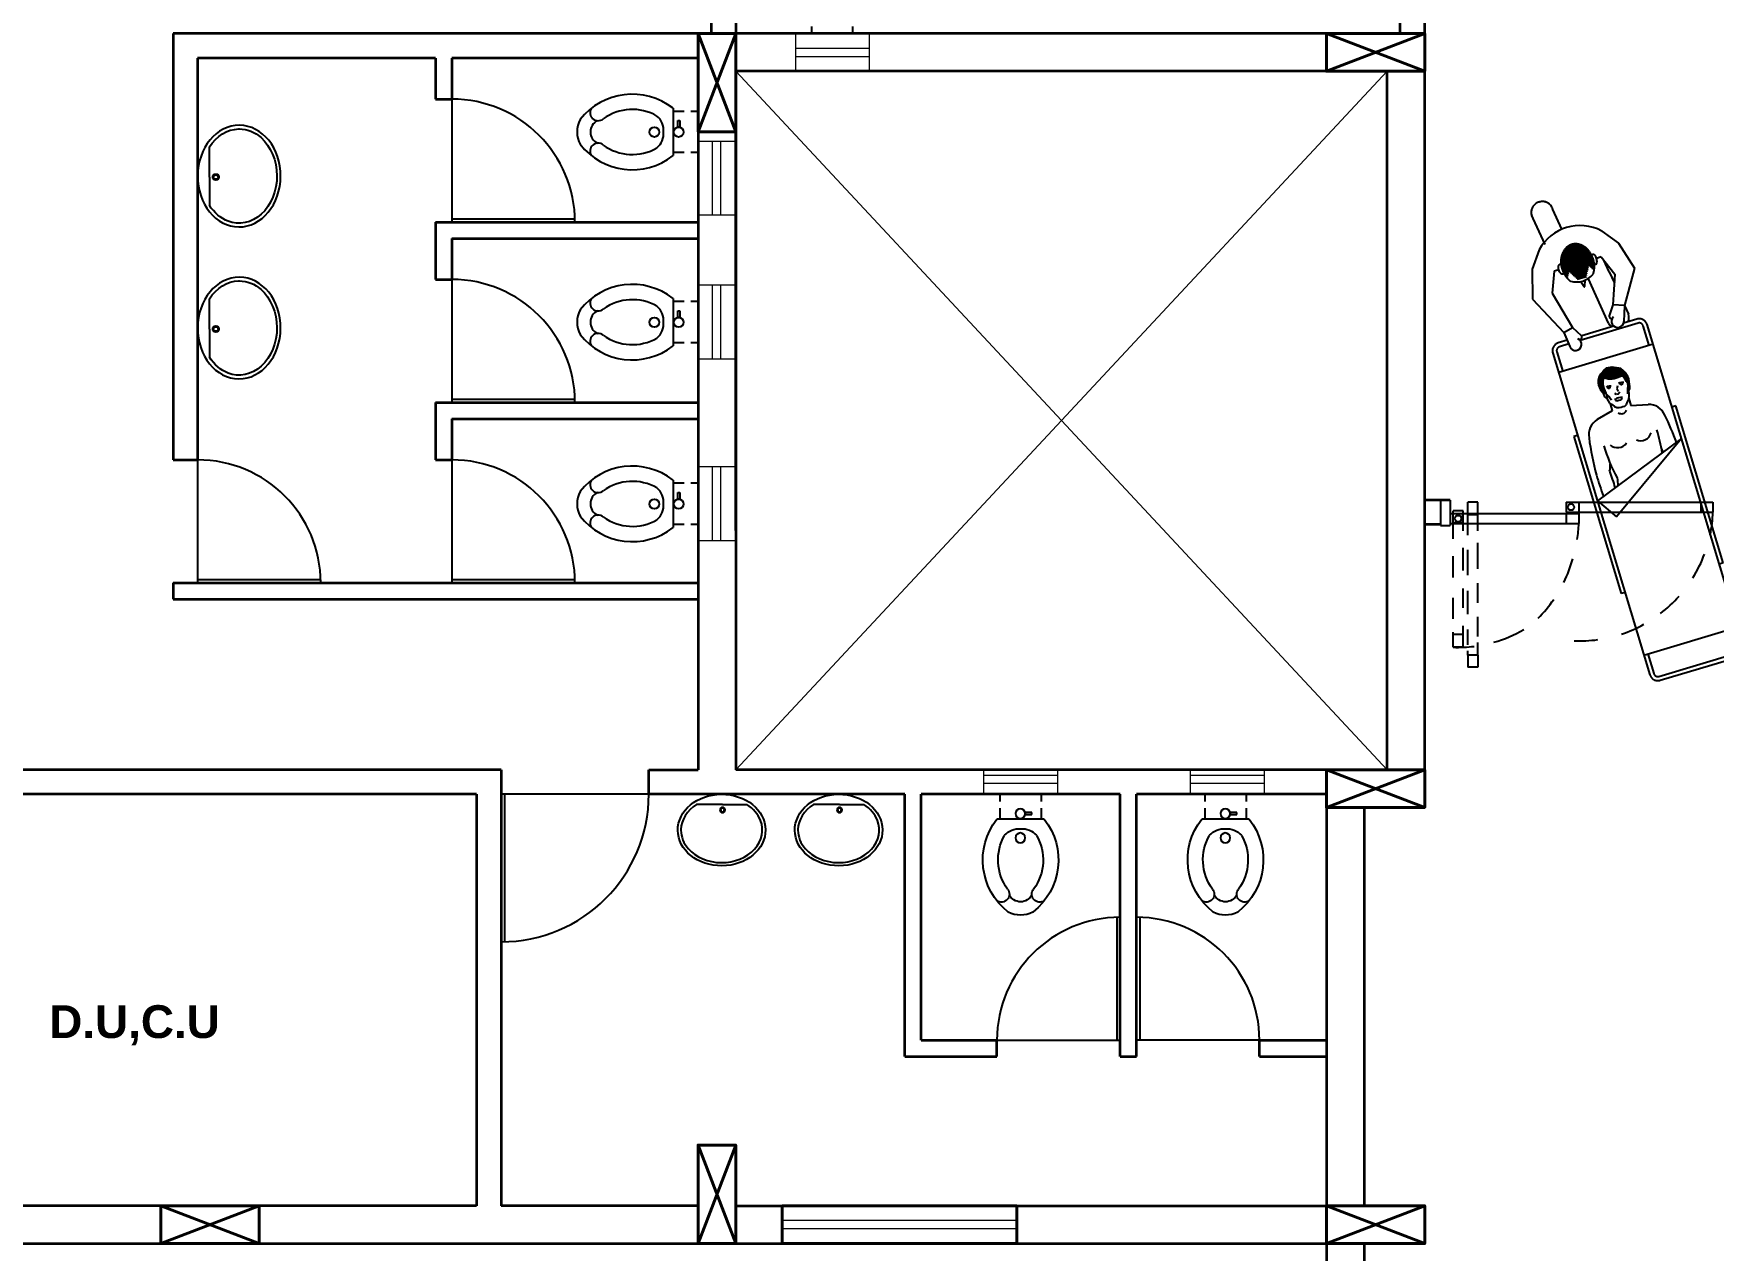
# Model space of a CAD drawing. Header units: inches. Extents: x -17070 to 527, y 504 to 2398.
# Drawn here: x -10464.26 to -10454.02, y 520.74 to 528.16 of the extents above; entities that cross this region are included whole.
import ezdxf

# ---------------------------------------------------------------- set-up
doc = ezdxf.new("R2010")
doc.units = ezdxf.units.IN
doc.linetypes.add('HIDDEN', pattern=[9.525, 6.35, -3.175])
for name, color, linetype in [('15', 7, 'HIDDEN'), ('A-Flor-Pfix', 140, 'Continuous'), ('DOOR', 5, 'Continuous'), ('elevation', 7, 'Continuous'), ('EWD_wall', 7, 'Continuous'), ('NOTES', 6, 'Continuous'), ('toilet furniture', 37, 'Continuous')]:
    doc.layers.add(name, color=color, linetype=linetype)
for name, color, linetype, lineweight in [('COL', 5, 'Continuous', 40), ('ELE-1', 105, 'Continuous', 40), ('ELE-5', 3, 'Continuous', 9), ('new col.', 76, 'Continuous', 35), ('section', 1, 'Continuous', 35), ('WIN', 4, 'Continuous', 20)]:
    doc.layers.add(name, color=color, linetype=linetype, lineweight=lineweight)
doc.styles.add('ROMANC', font='arialbd.ttf', dxfattribs={"height": 0.35})

# ---------------------------------------------------------------- blocks, each defined once
blk = doc.blocks.new('A$C031929D8')
at = {"layer": 'A-Flor-Pfix'}
for p, q in [((0, -13.39), (1.62, -13.39)), ((0, -22.61), (0, -13.39)), ((3.12, -13.39), (5.57, -13.39)), ((5.57, -23.31), (5.57, -12.69)), ((4.07, -19.06), (4.53, -19.06)), ((4.07, -20.55), (4.07, -19.06)), ((4.53, -20.55), (4.07, -20.55)), ((4.53, -19.06), (4.53, -20.55)), ((0, -22.61), (1.62, -22.61)), ((3.12, -22.61), (5.57, -22.61))]:
    blk.add_line(p, q, dxfattribs=at)
for centre in [(4.34, -17.96), (9.77, -17.96)]:
    blk.add_circle(centre, 1.1, dxfattribs=at)
for centre, radius, start, end in [((14.71, -24.38), 14.84, 38.0593, 128.0114), ((11.85, -17.61), 4.14, 129.8929, 185.4705), ((14.72, -24.06), 11.1, 54.0717, 119.8254), ((22.38, -13.7), 1.79, 230.0447, 34.4638), ((11.85, -18.39), 4.14, 174.5295, 230.1071), ((21.27, -18), 2.82, 296.8113, 63.1887), ((21.27, -18), 5.82, 331.6141, 28.3859), ((14.71, -11.62), 14.84, 231.9886, 321.9407), ((14.72, -11.94), 11.1, 240.1746, 305.9283), ((22.38, -22.3), 1.79, 325.5362, 129.9553)]:
    blk.add_arc(centre, radius, start, end, dxfattribs=at)
blk = doc.blocks.new('A$C6D011404')
at = {"layer": 'toilet furniture'}
for q in [(117.8, 64.2), (434, 64.2)]:
    blk.add_line((281.2, 64.2), q, dxfattribs=at)
for radius in [16.7, 11.9]:
    blk.add_circle((281.1, 98.7), radius, dxfattribs=at)
at = {"layer": 'toilet furniture', "extrusion": (0, 0, -1)}
blk.add_ellipse((275.7, 224.9), major_axis=(275.7, -1.7), ratio=0.815709, start_param=3.141593, end_param=9.424778, dxfattribs=at)
at = {"layer": 'toilet furniture'}
blk.add_open_spline([(117.8, 64.2), (57.8, 102.3), (21.6, 161.7), (20, 223), (20, 224.8), (20, 226.5), (20.2, 267.8), (36.5, 309.1), (112.9, 395.6), (192.4, 429.5), (354.9, 430.1), (435.1, 397), (529.4, 293.2), (543.3, 225.1), (505.4, 125.8), (474.6, 90.1), (434, 64.2)], degree=3, knots=[5.365258, 5.365258, 5.365258, 5.365258, 6.257078, 6.257078, 6.283185, 6.283185, 6.283185, 6.901165, 6.901165, 7.841015, 7.841015, 8.780865, 8.780865, 9.720714, 9.720714, 10.328696, 10.328696, 10.328696, 10.328696], dxfattribs=at)
blk = doc.blocks.new('HEAD')
for p, q in [((-1.4, 1.21), (-1.27, 1.42)), ((-1.27, 1.42), (-1.08, 1.63)), ((-1.08, 1.63), (-0.88, 1.71)), ((-0.88, 1.71), (-0.67, 1.79)), ((-0.67, 1.79), (-0.45, 1.86)), ((-0.45, 1.86), (-0.24, 1.94)), ((-0.24, 1.94), (-0.03, 1.98)), ((-0.03, 1.98), (0.18, 2)), ((0.18, 2), (0.38, 2)), ((0.38, 2), (0.59, 1.92)), ((0.59, 1.92), (0.8, 1.81)), ((0.8, 1.81), (1.01, 1.73)), ((1.01, 1.73), (1.22, 1.64)), ((1.22, 1.64), (1.41, 1.43)), ((1.41, 1.43), (1.57, 1.22)), ((-1.57, 0.59), (-1.55, 0.8)), ((-1.51, 0.38), (-1.57, 0.59)), ((-1.55, 0.8), (-1.48, 1)), ((-1.47, 0.17), (-1.51, 0.38)), ((-1.48, 1), (-1.4, 1.21)), ((-1.44, -0.03), (-1.47, 0.17)), ((-1.33, 0.25), (-1.25, 0.46)), ((-1.3, 0.05), (-1.33, 0.25)), ((-1.18, -0.16), (-1.3, 0.05)), ((-1.25, 0.46), (-1.18, 0.67)), ((-1.18, 0.67), (-1.14, 0.88)), ((-1.14, 0.88), (-0.93, 0.99)), ((-0.95, 0.43), (-0.74, 0.49)), ((-0.93, 0.99), (-0.73, 0.98)), ((-0.74, 0.49), (-0.53, 0.5)), ((-0.73, 0.98), (-0.52, 0.96)), ((-0.53, 0.5), (-0.39, 0.47)), ((-0.52, 0.96), (-0.31, 0.96)), ((-0.31, 0.96), (-0.1, 0.97)), ((-0.22, 0.31), (-0.07, 0.1)), ((-0.07, 0.1), (-0.11, -0.1)), ((-0.1, 0.97), (0.11, 0.98)), ((0.11, 0.98), (0.31, 1.03)), ((0.31, 1.03), (0.52, 1.09)), ((0.43, 0.45), (0.64, 0.5)), ((0.52, 1.09), (0.73, 1.18)), ((0.64, 0.5), (0.85, 0.5)), ((0.73, 1.18), (0.94, 1.26)), ((0.85, 0.5), (0.95, 0.47)), ((0.94, 1.26), (1.15, 1.24)), ((0.95, 1.26), (1.1, 1.05)), ((1.1, 1.05), (1.19, 0.84)), ((1.18, 0.01), (1.1, -0.2)), ((1.15, 1.24), (1.18, 1.24)), ((1.19, 0.22), (1.18, 0.01)), ((1.19, 0.84), (1.22, 0.64)), ((1.22, 0.43), (1.19, 0.22)), ((1.22, 0.64), (1.22, 0.43)), ((1.32, 0.13), (1.23, 0)), ((1.53, 0.29), (1.32, 0.13)), ((1.49, 0.18), (1.46, -0.02)), ((1.6, 0.39), (1.49, 0.18)), ((1.57, 1.22), (1.64, 1.02)), ((1.64, 0.6), (1.6, 0.39)), ((1.64, 1.02), (1.68, 0.81)), ((1.68, 0.81), (1.64, 0.6)), ((-1.37, -0.24), (-1.44, -0.03)), ((-1.19, -0.32), (-1.37, -0.24)), ((-1.2, -0.39), (-1.19, -0.32)), ((-1.16, -0.6), (-1.2, -0.39)), ((-1.08, -0.37), (-1.18, -0.16)), ((-1.07, -0.81), (-1.16, -0.6)), ((-1.01, -0.58), (-1.08, -0.37)), ((-0.95, -1.02), (-1.07, -0.81)), ((-0.74, -1.21), (-0.95, -1.02)), ((-0.55, -1.42), (-0.74, -1.21)), ((-0.39, -0.74), (-0.18, -0.69)), ((-0.32, -0.81), (-0.11, -0.92)), ((-0.25, -0.24), (-0.04, -0.37)), ((-0.18, -0.69), (0.03, -0.69)), ((-0.11, -0.1), (-0.12, -0.14)), ((-0.11, -0.92), (0.1, -0.91)), ((-0.04, -0.37), (0.16, -0.36)), ((0.03, -0.69), (0.23, -0.67)), ((0.1, -0.91), (0.3, -0.91)), ((0.16, -0.36), (0.29, -0.24)), ((0.23, -0.67), (0.44, -0.72)), ((0.3, -0.91), (0.44, -0.82)), ((0.44, -0.72), (0.49, -0.72)), ((0.7, -1.28), (0.49, -1.42)), ((0.89, -1.07), (0.7, -1.28)), ((0.87, -0.61), (0.86, -0.69)), ((0.94, -0.4), (0.87, -0.61)), ((1.1, -0.88), (0.89, -1.07)), ((1.1, -0.2), (0.94, -0.4)), ((1.18, -0.67), (1.1, -0.88)), ((1.17, -0.16), (1.17, -0.23)), ((1.17, -0.23), (1.2, -0.44)), ((1.23, -0.46), (1.18, -0.67)), ((1.2, -0.44), (1.22, -0.51)), ((1.42, -0.25), (1.23, -0.46)), ((1.46, -0.02), (1.42, -0.25)), ((-0.34, -1.49), (-0.55, -1.42)), ((-0.14, -1.49), (-0.34, -1.49)), ((0.07, -1.5), (-0.14, -1.49)), ((0.28, -1.48), (0.07, -1.5)), ((0.49, -1.42), (0.28, -1.48))]:
    blk.add_line(p, q)
for centre, radius, start, end in [((-0.66, 0.4), 0.105, 128.6724, 57.683), ((0.71, 0.4), 0.104, 117.341, 62.659), ((1.47, -0.17), 0.3, 144.144, 176.818)]:
    blk.add_arc(centre, radius, start, end)
blk = doc.blocks.new('CAMILLA INVERTIDA')
at = {"layer": '15', "color": 7, "linetype": 'Continuous'}
for p, q in [((-0.476, 0.275), (-0.301, 0.325)), ((-0.301, 0.325), (-0.101, 0.2)), ((-0.576, 0.2), (-0.476, 0.275)), ((-0.102, 0.201), (-0.044, 0.209)), ((-0.102, 0.201), (-0.044, 0.209)), ((0.775, 0.3), (1.118, -0.217)), ((0.775, 0.3), (0.992, -0.301)), ((-0.426, 0.15), (-0.301, 0.2)), ((-0.426, 0.15), (-0.426, 0.12)), ((-0.325, 0.171), (-0.402, 0.16)), ((-0.325, 0.171), (-0.25, 0.181)), ((-0.301, 0.2), (-0.127, 0.134)), ((-0.101, 0.2), (-0.127, 0.134)), ((-0.127, 0.134), (-0.069, 0.094)), ((-0.101, 0.2), (-0.009, 0.168)), ((0.493, 0.062), (0.518, 0.164)), ((-0.322, 0.035), (-0.026, 0.075)), ((0.449, 0.062), (0.493, 0.062)), ((-0.657, -0.03), (-0.789, -0.048)), ((0.445, -0.056), (0.492, -0.056)), ((0.492, -0.056), (0.517, -0.159)), ((-0.576, -0.2), (-0.476, -0.275)), ((-0.426, -0.12), (-0.426, -0.15)), ((-0.426, -0.15), (-0.301, -0.2)), ((-0.301, -0.2), (-0.065, -0.141)), ((-0.301, -0.325), (-0.051, -0.2)), ((-0.065, -0.141), (-0.003, -0.104)), ((-0.051, -0.2), (-0.065, -0.141)), ((-0.051, -0.2), (0.042, -0.191)), ((-0.476, -0.275), (-0.301, -0.325)), ((0.992, -0.301), (1.118, -0.217))]:
    blk.add_line(p, q, dxfattribs=at)
at = {"layer": '15'}
for p, q in [((1.575, 0.325), (0.575, 0.324)), ((0.575, 0.324), (0.575, 0.299)), ((1.575, 0.325), (1.575, 0.3)), ((0, 0.249), (0, 0.164)), ((0.025, 0.249), (0.025, -0.119)), ((2.1, 0.3), (0.05, 0.299)), ((0.175, 0.274), (0.05, 0.274)), ((0.175, 0.299), (0.175, -0.301)), ((1.975, -0.3), (1.975, 0.3)), ((2.1, 0.275), (1.975, 0.275)), ((2.125, -0.25), (2.125, 0.25)), ((2.15, -0.25), (2.15, 0.25)), ((0, 0.102), (0, -0.102)), ((0.238, 0.021), (0.238, -0.027)), ((0.248, 0.044), (0.248, -0.044)), ((0.258, 0.065), (0.258, -0.063)), ((0.268, 0.074), (0.268, -0.072)), ((0.278, 0.081), (0.278, -0.079)), ((0.288, 0.086), (0.288, -0.046)), ((0.298, 0.089), (0.298, -0.027)), ((0.308, 0.092), (0.308, 0.063)), ((0.318, 0.095), (0.318, 0.072)), ((0.328, 0.096), (0.328, 0.074)), ((0.338, 0.096), (0.338, 0.076)), ((0.348, 0.094), (0.348, 0.079)), ((0.358, 0.092), (0.358, 0.082)), ((0.368, 0.09), (0.368, 0.082)), ((0.288, -0.05), (0.288, -0.085)), ((0.298, -0.056), (0.298, -0.088)), ((0.308, -0.06), (0.308, -0.09)), ((0.318, -0.064), (0.318, -0.092)), ((0.328, -0.065), (0.328, -0.091)), ((0.338, -0.065), (0.338, -0.089)), ((0.348, -0.065), (0.348, -0.087)), ((0.358, -0.064), (0.358, -0.084)), ((0.368, -0.063), (0.368, -0.072)), ((0.378, -0.063), (0.378, -0.065)), ((-0.77, -0.181), (-0.598, -0.158)), ((0, -0.195), (0, -0.251)), ((0.025, -0.192), (0.025, -0.251)), ((0.05, -0.276), (0.175, -0.276)), ((0.05, -0.301), (2.1, -0.3)), ((0.575, -0.301), (0.575, -0.326)), ((1.575, -0.3), (1.575, -0.325)), ((1.975, -0.275), (2.1, -0.275)), ((0.575, -0.326), (1.575, -0.325))]:
    blk.add_line(p, q, dxfattribs=at)
at = {"layer": '15', "color": 7}
for p, q in [((-0.548, -0.02), (-0.548, 0.02)), ((-0.538, -0.043), (-0.538, 0.043)), ((-0.528, -0.057), (-0.528, 0.057)), ((-0.518, -0.067), (-0.518, 0.067)), ((-0.508, -0.075), (-0.508, 0.075)), ((-0.498, -0.081), (-0.498, 0.082)), ((-0.488, -0.087), (-0.488, 0.087)), ((-0.478, -0.091), (-0.478, 0.091)), ((-0.468, -0.094), (-0.468, 0.094)), ((-0.458, -0.096), (-0.458, 0.097)), ((-0.448, -0.098), (-0.448, 0.099)), ((-0.438, -0.099), (-0.438, 0.1)), ((-0.428, -0.1), (-0.428, 0.1)), ((-0.418, -0.1), (-0.418, 0.1)), ((-0.408, -0.099), (-0.408, 0.099)), ((-0.398, -0.097), (-0.398, 0.098)), ((-0.388, 0.068), (-0.388, 0.096)), ((-0.388, -0.057), (-0.388, 0.058)), ((-0.378, 0.074), (-0.378, 0.093)), ((-0.378, -0.051), (-0.378, 0.052)), ((-0.368, 0.079), (-0.368, 0.089)), ((-0.368, -0.046), (-0.368, 0.046)), ((-0.358, -0.04), (-0.358, 0.041)), ((-0.348, -0.035), (-0.348, 0.035)), ((-0.338, -0.029), (-0.338, 0.03)), ((-0.284, 0.004), (-0.319, 0.016)), ((-0.388, -0.095), (-0.388, -0.068)), ((-0.378, -0.092), (-0.378, -0.073)), ((-0.368, -0.089), (-0.368, -0.079)), ((-0.284, -0.003), (-0.319, -0.014))]:
    blk.add_line(p, q, dxfattribs=at)
at = {"layer": '15', "color": 7, "linetype": 'Continuous'}
for points in [[(-0.397, 0.098, 0.45437), (-0.395, 0.11, 0.104203), (-0.403, 0.116, 0.064948), (-0.412, 0.119, 0.051099), (-0.425, 0.12, 0.051099), (-0.438, 0.119, 0.064948), (-0.447, 0.116, 0.104203), (-0.454, 0.11, 0.433673), (-0.453, 0.098, 0.174705)], [(-0.397, -0.097, -0.45437), (-0.395, -0.11, -0.104203), (-0.402, -0.115, -0.064948), (-0.412, -0.119, -0.051099), (-0.425, -0.12, -0.051099), (-0.437, -0.119, -0.064948), (-0.447, -0.115, -0.104203), (-0.454, -0.11, -0.433673), (-0.453, -0.097, -0.174705)]]:
    blk.add_lwpolyline(points, format="xyb", dxfattribs=at)
at = {"layer": '15', "color": 7}
blk.add_lwpolyline([(-0.338, 0.072, 0.086863), (-0.377, 0.092, 0.080167), (-0.426, 0.1, 0.080167), (-0.475, 0.092, 0.088923), (-0.514, 0.071, 0.104957), (-0.542, 0.037, 0.120011), (-0.551, 0, 0.120011), (-0.542, -0.037, 0.104957), (-0.514, -0.071, 0.088923), (-0.475, -0.092, 0.080167), (-0.426, -0.1, 0.080167), (-0.377, -0.092, 0.086863), (-0.338, -0.071, 0.104957)], format="xyb", dxfattribs=at)
at = {"layer": '15', "color": 7, "linetype": 'Continuous'}
for centre, radius, start, end in [((-0.044, 0.141), 0.0681, 50.0156, 90.3416), ((0.62, 0.139), 0.105, 95.2905, 166.263), ((0.869, -1.298), 1.563, 92.9552, 99.533), ((-0.062, 0.105), 0.013, 235.6029, 46.3451), ((-0.021, 0.133), 0.0375, 207.1989, 70.8458), ((0.701, -0.698), 0.869, 81.8284, 91.2323), ((0.651, 0.076), 0.0683, 321.6124, 56.6042), ((0.772, 0.295), 0.133, 282.3806, 291.8806), ((-0.044, 0.141), 0.0681, 285.2542, 310.0498), ((0.493, 0.002), 0.0334, 359.9673, 51.0083), ((0.493, 0.002), 0.0334, 308.9263, 359.9673), ((-0.788, -0.116), 0.068, 104.8685, 150.5924), ((0.004, -0.116), 0.0141, 294.2976, 120.9827), ((0.651, -0.071), 0.0683, 303.3304, 38.3222), ((-0.788, -0.116), 0.068, 233.4506, 284.8685), ((0.039, -0.154), 0.0375, 275.3824, 139.8979), ((0.619, -0.134), 0.105, 193.6716, 264.6441), ((0.702, 0.703), 0.869, 268.7023, 282.6535), ((0.771, -0.291), 0.133, 59.0235, 77.554), ((0.95, -2.001), 1.828, 90.1295, 93.4544), ((1.36, 2.108), 2.301, 258.2839, 259.4665), ((0.87, 1.302), 1.563, 260.4016, 268.8866), ((0.864, 1.301), 1.562, 269.1209, 274.1223)]:
    blk.add_arc(centre, radius, start, end, dxfattribs=at)
at = {"layer": '15'}
for centre, radius, start, end in [((0.05, 0.249), 0.05, 90.0327, 180.0327), ((0.05, 0.249), 0.025, 90.0327, 180.0327), ((2.1, 0.25), 0.05, 0.0327, 90.0327), ((2.1, 0.25), 0.025, 0.0327, 90.0327), ((-0.376, 0), 0.283, 135.0327, 225.0327), ((-0.788, -0.116), 0.068, 90.7087, 284.8871), ((0.05, -0.251), 0.05, 180.0327, 270.0327), ((0.05, -0.251), 0.025, 180.0327, 270.0327), ((2.1, -0.25), 0.025, 270.0327, 0.0327), ((2.1, -0.25), 0.05, 270.0327, 0.0327)]:
    blk.add_arc(centre, radius, start, end, dxfattribs=at)
at = {"layer": '15', "color": 7}
for centre, radius, start, end in [((-0.453, 0), 0.135, 328.2106, 31.8548), ((-0.286, 0), 0.00403, 291.5838, 68.4816)]:
    blk.add_arc(centre, radius, start, end, dxfattribs=at)
at = {"layer": '15', "xscale": -0.05800000000004864, "yscale": 0.07250000000004775, "zscale": 0.05800000000003884, "rotation": 89.96729221976162}
blk.add_blockref('HEAD', (0.378, 0.006), dxfattribs=at)

msp = doc.modelspace()

# ---------------------------------------------------------------- linework, layer by layer
at = {"layer": 'COL', "ltscale": 0.0005}
for p, q in [((-10459.98214, 527.55797), (-10460.21214, 528.15797)), ((-10460.21214, 527.55797), (-10459.98214, 528.15797)), ((-10456.38214, 527.92797), (-10455.78214, 528.15797)), ((-10456.38214, 528.15797), (-10455.78214, 527.92797)), ((-10456.38214, 527.92797), (-10455.78214, 528.15797)), ((-10456.38214, 528.15797), (-10455.78214, 527.92797)), ((-10456.38214, 523.43797), (-10455.78214, 523.66797)), ((-10456.38214, 523.66797), (-10455.78214, 523.43797)), ((-10456.38214, 523.43797), (-10455.78214, 523.66797)), ((-10456.38214, 523.66797), (-10455.78214, 523.43797)), ((-10460.21214, 520.77797), (-10459.98214, 521.37797)), ((-10459.98214, 520.77797), (-10460.21214, 521.37797)), ((-10463.48714, 520.77797), (-10462.88714, 521.00797)), ((-10463.48714, 521.00797), (-10462.88714, 520.77797)), ((-10456.38214, 520.77797), (-10455.78214, 521.00797)), ((-10456.38214, 520.77797), (-10455.78214, 521.00797)), ((-10456.38214, 521.00797), (-10455.78214, 520.77797)), ((-10456.38214, 521.00797), (-10455.78214, 520.77797)), ((-10456.38214, 520.77797), (-10456.38214, 520.77797))]:
    msp.add_line(p, q, dxfattribs=at)
for points in [[(-10460.21214, 527.55797), (-10459.98214, 527.55797), (-10459.98214, 528.15797), (-10460.21214, 528.15797)], [(-10456.38214, 528.15797), (-10456.38214, 527.92797), (-10455.78214, 527.92797), (-10455.78214, 528.15797)], [(-10456.38214, 528.15797), (-10456.38214, 527.92797), (-10455.78214, 527.92797), (-10455.78214, 528.15797)], [(-10456.38214, 523.66797), (-10456.38214, 523.43797), (-10455.78214, 523.43797), (-10455.78214, 523.66797)], [(-10456.38214, 523.66797), (-10456.38214, 523.43797), (-10455.78214, 523.43797), (-10455.78214, 523.66797)], [(-10460.21214, 520.77797), (-10459.98214, 520.77797), (-10459.98214, 521.37797), (-10460.21214, 521.37797)], [(-10463.48714, 521.00797), (-10463.48714, 520.77797), (-10462.88714, 520.77797), (-10462.88714, 521.00797)], [(-10456.38214, 521.00797), (-10456.38214, 520.77797), (-10455.78214, 520.77797), (-10455.78214, 521.00797)], [(-10456.38214, 521.00797), (-10456.38214, 520.77797), (-10455.78214, 520.77797), (-10455.78214, 521.00797)]]:
    msp.add_lwpolyline(points, close=True, dxfattribs=at)
at = {"layer": 'DOOR', "ltscale": 0.0005}
for p, q in [((-10461.71214, 527.75797), (-10461.71214, 527.00797)), ((-10461.71214, 527.02797), (-10460.96214, 527.02797)), ((-10461.71214, 527.00797), (-10460.96214, 527.00797)), ((-10461.71214, 526.65797), (-10461.71214, 525.90797)), ((-10461.71214, 525.92797), (-10460.96214, 525.92797)), ((-10461.71214, 525.90797), (-10460.96214, 525.90797)), ((-10463.26214, 525.55797), (-10463.26214, 524.80797)), ((-10461.71214, 525.55797), (-10461.71214, 524.80797)), ((-10463.26214, 524.82797), (-10462.51214, 524.82797)), ((-10463.26214, 524.80797), (-10462.51214, 524.80797)), ((-10461.71214, 524.82797), (-10460.96214, 524.82797)), ((-10461.71214, 524.80797), (-10460.96214, 524.80797)), ((-10460.51214, 523.51797), (-10461.41214, 523.51797)), ((-10461.41214, 523.51797), (-10461.41214, 522.61797)), ((-10461.39214, 523.51797), (-10461.39214, 522.61797)), ((-10457.65974, 522.76797), (-10457.65974, 522.01797)), ((-10457.63974, 522.76797), (-10457.63974, 522.01797)), ((-10457.53974, 522.76797), (-10457.53974, 522.01797)), ((-10457.51974, 522.76797), (-10457.51974, 522.01797)), ((-10458.38974, 522.01797), (-10457.63974, 522.01797)), ((-10456.78974, 522.01797), (-10457.53974, 522.01797))]:
    msp.add_line(p, q, dxfattribs=at)
for centre, radius, start, end in [((-10461.71214, 527.00797), 0.75, 0, 90), ((-10461.71214, 525.90797), 0.75, 0, 90), ((-10463.26214, 524.80797), 0.75, 0, 90), ((-10461.71214, 524.80797), 0.75, 0, 90), ((-10461.41214, 523.51797), 0.9, 270, 0), ((-10457.63974, 522.01797), 0.75, 90, 180), ((-10457.53974, 522.01797), 0.75, 360, 90)]:
    msp.add_arc(centre, radius, start, end, dxfattribs=at)
at = {"layer": 'ELE-1', "ltscale": 0.0005}
for p, q in [((-10458.2687, 521.00797), (-10459.6987, 521.00797)), ((-10459.6987, 521.00797), (-10459.6987, 520.77797)), ((-10458.2687, 521.00797), (-10458.2687, 520.77797)), ((-10458.2687, 520.77797), (-10459.6987, 520.77797))]:
    msp.add_line(p, q, dxfattribs=at)
at = {"layer": 'ELE-5', "ltscale": 0.0005}
for p, q in [((-10459.98214, 523.66797), (-10456.01214, 527.92797)), ((-10459.98214, 527.92797), (-10456.01214, 523.66797))]:
    msp.add_line(p, q, dxfattribs=at)
at = {"layer": 'new col.', "color": 3, "ltscale": 0.0005}
for p, q in [((-10463.48714, 520.77797), (-10463.48714, 521.00797)), ((-10463.48714, 521.00797), (-10462.96214, 521.00797)), ((-10463.48714, 521.00797), (-10463.48714, 520.77797)), ((-10463.48714, 521.00797), (-10463.48714, 520.77797)), ((-10463.48714, 520.77797), (-10463.48714, 521.00797)), ((-10463.48714, 520.77797), (-10462.88714, 521.00797)), ((-10463.48714, 521.00797), (-10462.88714, 520.77797)), ((-10462.88714, 520.77797), (-10462.88714, 521.00797)), ((-10462.88714, 521.00797), (-10462.88714, 520.77797)), ((-10462.88714, 521.00797), (-10462.88714, 520.77797)), ((-10462.88714, 521.00797), (-10462.88714, 520.77797)), ((-10463.48714, 520.92797), (-10463.48714, 520.77797)), ((-10463.48714, 520.77797), (-10463.48714, 520.77797))]:
    msp.add_line(p, q, dxfattribs=at)
msp.add_lwpolyline([(-10463.48714, 521.00797), (-10463.48714, 520.77797), (-10462.88714, 520.77797), (-10462.88714, 521.00797)], close=True, dxfattribs=at)
at = {"layer": 'NOTES'}
for p, q in [((-10455.68722, 525.31276), (-10455.62656, 525.31276)), ((-10455.68722, 525.31276), (-10455.68722, 525.15697)), ((-10455.62656, 525.31276), (-10455.62656, 525.15697)), ((-10455.45859, 525.29988), (-10455.51925, 525.29988)), ((-10455.51925, 525.09855), (-10455.51925, 525.29988)), ((-10455.45859, 525.12432), (-10455.45859, 525.29988)), ((-10454.92115, 525.29988), (-10454.02546, 525.29988)), ((-10454.92115, 525.29988), (-10454.92115, 525.23922)), ((-10454.84325, 525.29988), (-10454.84325, 525.23922)), ((-10454.099, 525.29988), (-10454.099, 525.23922)), ((-10454.02546, 525.29988), (-10454.02546, 525.23922)), ((-10455.62656, 525.2305), (-10454.84325, 525.2305)), ((-10455.54847, 525.24794), (-10455.60912, 525.24794)), ((-10455.60912, 525.07708), (-10455.60912, 525.24794)), ((-10455.55303, 525.2305), (-10455.55303, 525.16985)), ((-10455.54847, 525.12432), (-10455.54847, 525.24794)), ((-10455.45859, 525.22198), (-10455.51925, 525.22198)), ((-10454.92115, 525.23922), (-10454.02546, 525.23922)), ((-10454.92115, 525.2305), (-10454.92115, 525.16985)), ((-10454.84325, 525.2305), (-10454.84325, 525.16985)), ((-10455.68722, 525.15697), (-10455.62656, 525.15697)), ((-10455.62656, 525.16985), (-10454.84325, 525.16985)), ((-10455.54847, 525.17441), (-10455.60912, 525.17441)), ((-10455.54847, 524.88386), (-10455.54847, 525.02126)), ((-10455.51925, 524.8538), (-10455.51925, 525.00838)), ((-10455.45859, 524.89245), (-10455.45859, 525.05132)), ((-10455.60912, 524.84092), (-10455.60912, 524.96974)), ((-10455.54847, 524.65629), (-10455.54847, 524.77222)), ((-10455.45859, 524.68635), (-10455.45859, 524.80657)), ((-10455.60912, 524.58759), (-10455.60912, 524.7164)), ((-10455.51925, 524.61764), (-10455.51925, 524.75934)), ((-10455.45859, 524.48024), (-10455.45859, 524.60047)), ((-10455.60912, 524.41478), (-10455.60912, 524.506)), ((-10455.54847, 524.49267), (-10455.60912, 524.49267)), ((-10455.54847, 524.41478), (-10455.54847, 524.54465)), ((-10455.51925, 524.43038), (-10455.51925, 524.52318)), ((-10455.54847, 524.41478), (-10455.60912, 524.41478)), ((-10455.51925, 524.3676), (-10455.51925, 524.39326)), ((-10455.51925, 524.3676), (-10455.51925, 524.29407)), ((-10455.45859, 524.3676), (-10455.51925, 524.3676)), ((-10455.45859, 524.3676), (-10455.45859, 524.44479)), ((-10455.45859, 524.3676), (-10455.45859, 524.29407)), ((-10455.45859, 524.29407), (-10455.51925, 524.29407))]:
    msp.add_line(p, q, dxfattribs=at)
for centre in [(-10454.89082, 525.26955), (-10455.5788, 525.20017)]:
    msp.add_circle(centre, 0.01932, dxfattribs=at)
for centre, radius, start, end in [((-10454.84097, 525.26955), 0.81607, 348.084013, 357.870267), ((-10455.62865, 525.20017), 0.78598, 350.604136, 357.788696), ((-10454.84097, 525.26955), 0.81607, 328.096046, 339.393829), ((-10455.66697, 525.17069), 0.81607, 333.800253, 344.650109), ((-10455.66697, 525.17069), 0.81607, 314.84207, 325.318202), ((-10454.84097, 525.26955), 0.81607, 307.383024, 318.23288), ((-10455.5788, 525.20017), 0.78598, 286.100329, 300.561382), ((-10454.84097, 525.26955), 0.81607, 267.870267, 277.944797), ((-10454.84097, 525.26955), 0.81607, 288.424841, 298.900973), ((-10455.5788, 525.20017), 0.78598, 267.788696, 277.185824)]:
    msp.add_arc(centre, radius, start, end, dxfattribs=at)
at = {"layer": 'section', "ltscale": 0.0005}
for p, q in [((-10460.13214, 530.85797), (-10460.13214, 528.15797)), ((-10455.93214, 528.15797), (-10455.93214, 530.85797)), ((-10455.78214, 528.15797), (-10455.78214, 530.85797)), ((-10459.98214, 529.65797), (-10459.98214, 528.15797)), ((-10463.41214, 528.15797), (-10463.41214, 525.55797)), ((-10460.21214, 528.15797), (-10463.41214, 528.15797)), ((-10456.38214, 528.15797), (-10459.98214, 528.15797)), ((-10456.38214, 527.92797), (-10456.38214, 528.15797)), ((-10455.78214, 528.15797), (-10455.78214, 527.92797)), ((-10455.78214, 528.15797), (-10455.78214, 527.92797)), ((-10463.26214, 528.00797), (-10463.26214, 525.55797)), ((-10461.81214, 528.00797), (-10463.26214, 528.00797)), ((-10461.81214, 528.00797), (-10461.81214, 527.75797)), ((-10460.21214, 528.00797), (-10461.71214, 528.00797)), ((-10461.71214, 528.00797), (-10461.71214, 527.75797)), ((-10456.38214, 527.92797), (-10459.98214, 527.92797)), ((-10456.01214, 523.66797), (-10456.01214, 527.92797)), ((-10455.78214, 523.66797), (-10455.78214, 527.92797)), ((-10461.81214, 527.75797), (-10461.71214, 527.75797)), ((-10460.21214, 527.55797), (-10460.21214, 523.66797)), ((-10460.21214, 527.55797), (-10460.21214, 523.66797)), ((-10459.98214, 527.55797), (-10459.98214, 523.72797)), ((-10459.98214, 525.12708), (-10459.98214, 527.55797)), ((-10459.98214, 527.55797), (-10459.98214, 523.66797)), ((-10461.81214, 527.00797), (-10460.21214, 527.00797)), ((-10461.81214, 527.00797), (-10461.81214, 526.65797)), ((-10461.71214, 526.90797), (-10460.21214, 526.90797)), ((-10461.71214, 526.90797), (-10461.71214, 526.65797)), ((-10461.81214, 526.65797), (-10461.71214, 526.65797)), ((-10461.81214, 525.90797), (-10460.21214, 525.90797)), ((-10461.81214, 525.90797), (-10461.81214, 525.55797)), ((-10461.71214, 525.80797), (-10460.21214, 525.80797)), ((-10461.71214, 525.80797), (-10461.71214, 525.55797)), ((-10463.41214, 525.55797), (-10463.26214, 525.55797)), ((-10461.81214, 525.55797), (-10461.71214, 525.55797)), ((-10455.62656, 525.31276), (-10455.78214, 525.31276)), ((-10455.68722, 525.16276), (-10455.78214, 525.16276)), ((-10463.41214, 524.80797), (-10463.41214, 524.70797)), ((-10463.41214, 524.80797), (-10461.81214, 524.80797)), ((-10461.81214, 524.80797), (-10460.21214, 524.80797)), ((-10463.41214, 524.70797), (-10460.21214, 524.70797)), ((-10461.41214, 523.66797), (-10465.18214, 523.66797)), ((-10461.41214, 523.66797), (-10461.41214, 521.00797)), ((-10460.51214, 523.51797), (-10460.51214, 523.66797)), ((-10460.51214, 523.66797), (-10460.21214, 523.66797)), ((-10456.38214, 523.66797), (-10459.98214, 523.66797)), ((-10456.38214, 523.43797), (-10456.38214, 523.66797)), ((-10456.38214, 523.66797), (-10456.38214, 523.43797)), ((-10456.38214, 523.43797), (-10456.38214, 523.66797)), ((-10455.78214, 523.43797), (-10455.78214, 523.66797)), ((-10455.78214, 523.66797), (-10455.78214, 523.43797)), ((-10455.78214, 523.66797), (-10455.78214, 523.43797)), ((-10455.78214, 523.66797), (-10455.78214, 523.43797)), ((-10461.56214, 523.51797), (-10465.29714, 523.51797)), ((-10461.56214, 523.51797), (-10461.56214, 521.00797)), ((-10458.95214, 523.51797), (-10460.51214, 523.51797)), ((-10458.95214, 521.91797), (-10458.95214, 523.51797)), ((-10457.63974, 523.51797), (-10458.85214, 523.51797)), ((-10458.85214, 522.01797), (-10458.85214, 523.51797)), ((-10457.63974, 521.91797), (-10457.63974, 523.51797)), ((-10456.38214, 523.51797), (-10457.53974, 523.51797)), ((-10457.53974, 521.91797), (-10457.53974, 523.51797)), ((-10456.38214, 523.51797), (-10456.38214, 521.91797)), ((-10456.38214, 523.43797), (-10455.85714, 523.43797)), ((-10456.15214, 523.43797), (-10456.15214, 521.00797)), ((-10458.85214, 522.01797), (-10458.38974, 522.01797)), ((-10458.38974, 521.91797), (-10458.38974, 522.01797)), ((-10456.78974, 521.91797), (-10456.78974, 522.01797)), ((-10456.78974, 522.01797), (-10456.38214, 522.01797)), ((-10458.95214, 521.91797), (-10458.38974, 521.91797)), ((-10457.63974, 521.91797), (-10457.53974, 521.91797)), ((-10456.78974, 521.91797), (-10456.38214, 521.91797)), ((-10456.38214, 521.91797), (-10456.38214, 521.00797)), ((-10461.56214, 521.00797), (-10467.03214, 521.00797)), ((-10460.21214, 521.00797), (-10461.41214, 521.00797)), ((-10459.98214, 521.00797), (-10456.38214, 521.00797)), ((-10456.38214, 521.00797), (-10455.85714, 521.00797)), ((-10456.38214, 521.00797), (-10456.38214, 520.77797)), ((-10456.38214, 521.00797), (-10456.38214, 520.77797)), ((-10456.38214, 520.77797), (-10456.38214, 521.00797)), ((-10455.78214, 520.77797), (-10455.78214, 521.00797)), ((-10455.78214, 521.00797), (-10455.78214, 520.77797)), ((-10455.78214, 521.00797), (-10455.78214, 520.77797)), ((-10455.78214, 521.00797), (-10455.78214, 520.77797)), ((-10465.18214, 520.77797), (-10463.48714, 520.77797)), ((-10462.88714, 520.77797), (-10460.21214, 520.77797)), ((-10459.98214, 520.77797), (-10456.38214, 520.77797)), ((-10456.38214, 520.77797), (-10456.38214, 517.42797)), ((-10456.15214, 520.77797), (-10456.15214, 517.42797))]:
    msp.add_line(p, q, dxfattribs=at)
at = {"layer": 'WIN', "ltscale": 0.0005}
for p, q in [((-10459.61811, 528.15797), (-10459.16811, 528.15797)), ((-10459.61811, 528.15797), (-10459.61811, 527.92797)), ((-10459.16811, 528.15797), (-10459.16811, 527.92797)), ((-10459.16811, 528.06631), (-10459.61811, 528.06631)), ((-10459.16811, 528.01631), (-10459.61811, 528.01631)), ((-10459.61811, 527.92797), (-10459.16811, 527.92797)), ((-10460.21214, 527.50023), (-10460.21214, 527.05023)), ((-10459.98214, 527.50023), (-10460.21214, 527.50023)), ((-10460.1238, 527.05023), (-10460.1238, 527.50023)), ((-10460.0738, 527.05023), (-10460.0738, 527.50023)), ((-10459.98214, 527.50023), (-10459.98214, 527.05023)), ((-10459.98214, 527.05023), (-10460.21214, 527.05023)), ((-10460.21214, 526.62282), (-10460.21214, 526.17282)), ((-10459.98214, 526.62282), (-10460.21214, 526.62282)), ((-10460.1238, 526.17282), (-10460.1238, 526.62282)), ((-10460.0738, 526.17282), (-10460.0738, 526.62282)), ((-10459.98214, 526.62282), (-10459.98214, 526.17282)), ((-10459.98214, 526.17282), (-10460.21214, 526.17282)), ((-10460.21214, 525.51453), (-10460.21214, 525.06453)), ((-10459.98214, 525.51453), (-10460.21214, 525.51453)), ((-10460.1238, 525.06453), (-10460.1238, 525.51453)), ((-10460.0738, 525.06453), (-10460.0738, 525.51453)), ((-10459.98214, 525.51453), (-10459.98214, 525.06453)), ((-10459.98214, 525.06453), (-10460.21214, 525.06453)), ((-10458.47094, 523.66797), (-10458.02094, 523.66797)), ((-10458.47094, 523.66797), (-10458.47094, 523.51797)), ((-10458.02094, 523.66797), (-10458.02094, 523.51797)), ((-10457.21201, 523.66797), (-10456.76201, 523.66797)), ((-10457.21201, 523.66797), (-10457.21201, 523.51797)), ((-10456.76201, 523.66797), (-10456.76201, 523.51797)), ((-10458.02094, 523.63297), (-10458.47094, 523.63297)), ((-10458.02094, 523.58297), (-10458.47094, 523.58297)), ((-10456.76201, 523.63297), (-10457.21201, 523.63297)), ((-10456.76201, 523.58297), (-10457.21201, 523.58297)), ((-10458.47094, 523.51797), (-10458.02094, 523.51797)), ((-10457.21201, 523.51797), (-10456.76201, 523.51797)), ((-10458.2687, 520.91797), (-10459.6987, 520.91797)), ((-10458.2687, 520.86797), (-10459.6987, 520.86797))]:
    msp.add_line(p, q, dxfattribs=at)

# ---------------------------------------------------------------- block references
at = {"rotation": 286.7470839805753}
msp.add_blockref('CAMILLA INVERTIDA', (-10454.72769, 526.3442), dxfattribs=at)
at = {"layer": 'A-Flor-Pfix', "extrusion": (0, 0, -1), "zscale": -0.02721735385508233}
for p, xscale, yscale, rotation in [((10459.88302, 528.15797), -0.02721735385500779, 0.02721735385500779, 270), ((10460.21214, 527.06806), -0.02721735385421198, 0.02721735385421198, 180), ((10460.21214, 525.9079), -0.02721735385421198, 0.02721735385421198, 180), ((10460.21214, 524.79962), -0.02721735385421198, 0.02721735385421198, 180), ((10458.73585, 523.51797), 0.02721735385500779, 0.02721735385500779, 270), ((10457.48685, 523.51797), 0.02721735385500779, 0.02721735385500779, 270)]:
    msp.add_blockref('A$C031929D8', p, dxfattribs=dict(at, xscale=xscale, yscale=yscale, rotation=rotation))
at = {"layer": 'EWD_wall', "xscale": 0.001125003912013091, "yscale": 0.001125030517869163, "zscale": 0.001125, "rotation": 269.9853287808034}
for p in [(-10463.26229, 527.59888), (-10463.26229, 526.67218)]:
    msp.add_blockref('A$C6D011404', p, dxfattribs=at)
at = {"layer": 'toilet furniture', "xscale": -0.0009697971117541776, "yscale": 0.0009698200465209084, "zscale": 0.0009697937390715716, "rotation": 180.0146712193825}
for p in [(-10460.33546, 523.5179), (-10459.62231, 523.5179)]:
    msp.add_blockref('A$C6D011404', p, dxfattribs=at)

# ---------------------------------------------------------------- texts
at = {"layer": 'elevation', "ltscale": 0.0005, "insert": (-10464.16678, 522.23132), "char_height": 0.2, "width": 335.6252416, "attachment_point": 1, "style": 'ROMANC'}
msp.add_mtext('D.U,C.U', dxfattribs=at)

doc.saveas('drawing.dxf')
